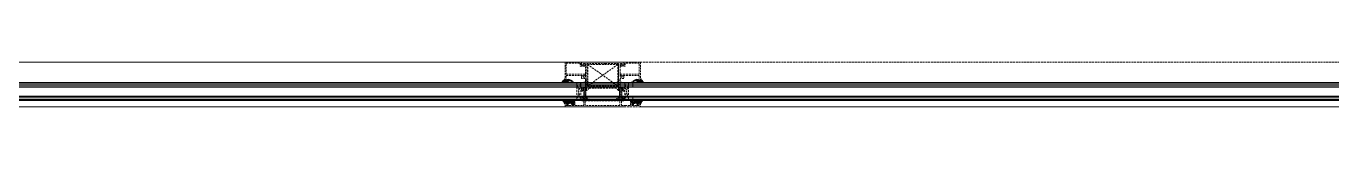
# Model space of a CAD drawing. Extents: x -1457 to 23780, y -2071 to 4205.
# Drawn here: x 19933.1 to 20106.6, y 2365 to 2371 of the extents above; entities that cross this region are included whole.
import ezdxf

# ---------------------------------------------------------------- set-up
doc = ezdxf.new("R2010")
doc.units = 0
doc.header["$MEASUREMENT"] = 0
doc.linetypes.add('HIDDEN', pattern=[0.375, 0.25, -0.125])
doc.layers.get('0').update_dxf_attribs({"color": 9, "lineweight": 9})
for name, color, linetype, lineweight in [('09', 9, 'Continuous', 9), ('15', 9, 'Continuous', 9), ('M-TEFRIS2-015', 129, 'Continuous', 9)]:
    doc.layers.add(name, color=color, linetype=linetype, lineweight=lineweight)
pattern_1 = [(45, (-694.53172, -6), (-0.06629126074, 0.06629126074), [])]
pattern_2 = [(45, (-1079.934303, -15.094166), (-0.01767766953, 0.05303300859), [0, -0.05])]

# ---------------------------------------------------------------- blocks, each defined once
blk = doc.blocks.new('*U63')
at = {"layer": '09'}
h = blk.add_hatch(dxfattribs=at)
h.set_pattern_fill('_USER', color=256, scale=0.2, style=0, pattern_type=0)
h.set_pattern_definition([(0, (192.41667, -0.4), (0, -0.2), [])])
h.paths.add_polyline_path([(0, -0.6), (192.42, -0.6), (192.42, 0), (0, 0)])
h = blk.add_hatch(dxfattribs=at)
h.set_pattern_fill('_USER', color=256, scale=0.2, style=0, pattern_type=0)
h.set_pattern_definition([(0, (192.41667, -2.1), (0, -0.2), [])])
h.paths.add_polyline_path([(0, -2.4), (192.42, -2.4), (192.42, -1.8), (0, -1.8)])
at = {"layer": '15'}
for points in [[(0, -0.6), (192.42, -0.6), (192.42, 0), (0, 0)], [(0, -2.4), (192.42, -2.4), (192.42, -1.8), (0, -1.8)]]:
    blk.add_lwpolyline(points, close=True, dxfattribs=at)
blk = doc.blocks.new('*U93')
at = {"layer": '09'}
h = blk.add_hatch(dxfattribs=at)
h.set_pattern_fill('_USER', color=256, scale=0.2, style=0, pattern_type=0)
h.set_pattern_definition([(0, (199.80667, -0.4), (0, -0.2), [])])
h.paths.add_polyline_path([(0, -0.6), (199.81, -0.6), (199.81, 0), (0, 0)])
h = blk.add_hatch(dxfattribs=at)
h.set_pattern_fill('_USER', color=256, scale=0.2, style=0, pattern_type=0)
h.set_pattern_definition([(0, (199.80667, -2.1), (0, -0.2), [])])
h.paths.add_polyline_path([(0, -2.4), (199.81, -2.4), (199.81, -1.8), (0, -1.8)])
at = {"layer": '15'}
for points in [[(0, -0.6), (199.81, -0.6), (199.81, 0), (0, 0)], [(0, -2.4), (199.81, -2.4), (199.81, -1.8), (0, -1.8)]]:
    blk.add_lwpolyline(points, close=True, dxfattribs=at)
blk = doc.blocks.new('*X174')
for p, q in [((1, 6.3), (1.3, 6.6)), ((3.8, 3.3), (1.2, 5.9)), ((1.6, 5.1), (2.3, 5.9)), ((2.2, 4), (3.3, 5)), ((2.9, 2.9), (4.9, 4.9)), ((3.7, 1.9), (3.8, 2)), ((5.3, 3.5), (3.9, 4.9)), ((4.8, 5.8), (4.1, 6.6)), ((4.2, 5.9), (4.8, 6.6)), ((5.3, 3.5), (6.7, 4.9)), ((5.7, 5.7), (6.5, 6.5)), ((8.4, 2.2), (5.7, 4.9)), ((6.8, 5.6), (5.9, 6.5)), ((7.8, 1), (6.5, 2.3)), ((6.7, 1.4), (10.4, 5.1)), ((6.8, 3.3), (8.4, 4.9)), ((7.2, 0.1), (7.8, 0.7)), ((7.3, 5.5), (8.2, 6.4)), ((9.5, 2.9), (7.5, 4.9)), ((8.8, 5.3), (7.7, 6.4)), ((8.8, 5.3), (9.6, 6)), ((11.4, 2.8), (9.1, 5.1)), ((10.1, 3), (12, 4.9)), ((14.1, 1.8), (11, 4.9)), ((11.8, 5.9), (11.1, 6.6)), ((11.3, 6), (11.9, 6.6)), ((11.5, 2.7), (13.7, 4.9)), ((12.4, 1.8), (13.8, 3.2)), ((13.6, 0.6), (12.6, 1.6)), ((12.8, 5.8), (13.6, 6.5)), ((14.2, 3.5), (12.8, 4.9)), ((12.8, 0.5), (14, 1.6)), ((13.8, 5.7), (12.9, 6.6)), ((14.1, 3.5), (16.5, 5.9)), ((14.4, 5.6), (15.3, 6.5)), ((15.8, 3.6), (14.5, 4.9)), ((16.7, 4.5), (14.7, 6.5)), ((16.1, 3.7), (16.6, 4.2))]:
    blk.add_line(p, q)
blk = doc.blocks.new('*X173')
for p, q in [((0.6, 14.7), (1.1, 15.2)), ((4.5, 11.4), (0.8, 15.2)), ((1.3, 0.4), (0.9, 0.9)), ((1, 13.3), (2.1, 14.5)), ((3.3, 10.8), (1, 13.1)), ((1, 1), (3.1, 3.1)), ((1.1, 8.1), (1.6, 8.6)), ((1.3, 11.9), (3.2, 13.8)), ((2, 1.5), (1.5, 2.1)), ((1.6, 10.4), (4.2, 13)), ((4.5, 7.9), (1.6, 10.8)), ((1.9, 8.9), (3.3, 10.4)), ((1.9, 7.2), (3.6, 8.9)), ((4.5, 6.1), (1.9, 8.7)), ((2.7, 2.6), (2, 3.3)), ((4, 4.8), (2.5, 6.4)), ((2.5, 4.3), (4.6, 6.3)), ((2.6, 6.1), (4.4, 8)), ((3.4, 3.6), (2.6, 4.5)), ((4.3, 11.4), (5.2, 12.2))]:
    blk.add_line(p, q)

msp = doc.modelspace()

# ---------------------------------------------------------------- hatches: boundary and pattern name
at = {"layer": 'M-TEFRIS2-015', "linetype": 'HIDDEN', "lineweight": 0}
h = msp.add_hatch(dxfattribs=at)
h.set_pattern_fill('ANSI31', color=256, scale=0.75, style=0)
h.set_pattern_definition(pattern_1)
h.paths.add_polyline_path([(20004.77, 2365), (20004.77, 2365.39), (20004.78, 2365.39), (20004.79, 2365.4), (20004.79, 2365.55), (20005.01, 2365.55, -0.414214), (20005.07, 2365.49), (20005.07, 2365.43), (20004.92, 2365.43), (20004.92, 2365.18), (20005.92, 2365.18), (20005.92, 2365.43), (20005.77, 2365.43), (20005.77, 2365.49, -0.414214), (20005.83, 2365.55), (20006.07, 2365.55), (20006.07, 2365.2), (20007.27, 2365.2), (20007.27, 2365.8), (20006.97, 2365.8), (20006.97, 2366.15), (20007, 2366.2), (20006.88, 2366.31, -0.198912), (20006.88, 2366.33), (20006.88, 2366.38, -0.414214), (20006.9, 2366.4), (20007.03, 2366.4, -0.198912), (20007.04, 2366.39), (20007.12, 2366.32), (20007.16, 2366.32, -0.198912), (20007.17, 2366.31), (20007.22, 2366.27), (20007.22, 2366.25), (20007.12, 2366.15), (20007.12, 2366.05), (20007.11, 2366.05, 1), (20007.11, 2366), (20007.7, 2366), (20007.56, 2366.25), (20007.56, 2366.27), (20007.58, 2366.31, -0.267949), (20007.6, 2366.32), (20007.65, 2366.32), (20007.66, 2366.31), (20007.98, 2366), (20009.74, 2366), (20011.58, 2366), (20011.89, 2366.31), (20011.91, 2366.32), (20011.96, 2366.32, -0.267949), (20011.97, 2366.31), (20011.99, 2366.28), (20011.99, 2366.24), (20011.85, 2366), (20012.44, 2366, 1), (20012.44, 2366.05), (20012.44, 2366.05), (20012.44, 2366.15), (20012.34, 2366.25), (20012.34, 2366.27), (20012.38, 2366.31, -0.198912), (20012.4, 2366.32), (20012.44, 2366.32), (20012.51, 2366.39, -0.198912), (20012.53, 2366.4), (20012.66, 2366.4, -0.414214), (20012.68, 2366.38), (20012.68, 2366.33, -0.198912), (20012.67, 2366.31), (20012.56, 2366.2), (20012.59, 2366.15), (20012.59, 2365.8), (20012.27, 2365.8), (20012.27, 2365.2), (20012.56, 2365.2), (20012.56, 2365), (20010.14, 2365), (20009.74, 2365)], flags=17)
h.paths.add_polyline_path([(20004.77, 2365), (20004.77, 2365.55), (20005.01, 2365.55, -0.414214), (20005.07, 2365.49), (20005.07, 2365.43), (20004.92, 2365.43), (20004.92, 2365.18), (20005.92, 2365.18), (20005.92, 2365.43), (20005.77, 2365.43), (20005.77, 2365.49, -0.414214), (20005.83, 2365.55), (20006.07, 2365.55), (20006.07, 2365.2), (20007.27, 2365.2), (20007.27, 2365.8), (20006.97, 2365.8), (20006.97, 2366.15), (20007, 2366.2), (20006.88, 2366.31, -0.198912), (20006.88, 2366.33), (20006.88, 2366.38, -0.414214), (20006.9, 2366.4), (20007.03, 2366.4, -0.198912), (20007.04, 2366.39), (20007.12, 2366.32), (20007.16, 2366.32, -0.198912), (20007.17, 2366.31), (20007.22, 2366.27), (20007.22, 2366.25), (20007.12, 2366.15), (20007.12, 2366.05), (20007.11, 2366.05, 1), (20007.11, 2366), (20007.7, 2366), (20007.56, 2366.25), (20007.56, 2366.27), (20007.58, 2366.31, -0.267949), (20007.6, 2366.32), (20007.65, 2366.32), (20007.66, 2366.31), (20007.98, 2366), (20009.74, 2366), (20011.58, 2366), (20011.89, 2366.31), (20011.91, 2366.32), (20011.96, 2366.32, -0.267949), (20011.97, 2366.31), (20012, 2366.27), (20012, 2366.25), (20011.85, 2366), (20012.44, 2366, 1), (20012.44, 2366.05), (20012.44, 2366.05), (20012.44, 2366.15), (20012.34, 2366.25), (20012.34, 2366.27), (20012.38, 2366.31, -0.198912), (20012.4, 2366.32), (20012.44, 2366.32), (20012.51, 2366.39, -0.198912), (20012.53, 2366.4), (20012.66, 2366.4, -0.414214), (20012.68, 2366.38), (20012.68, 2366.33, -0.198912), (20012.67, 2366.31), (20012.56, 2366.2), (20012.59, 2366.15), (20012.59, 2365.8), (20012.27, 2365.8), (20012.27, 2365.2), (20012.56, 2365.2), (20012.56, 2365), (20010.14, 2365), (20009.74, 2365)], flags=17)
h = msp.add_hatch(dxfattribs=at)
h.set_pattern_fill('ANSI31', color=256, scale=0.75, style=0)
h.set_pattern_definition(pattern_1)
h.paths.add_polyline_path([(20014.74, 2365), (20014.74, 2365.39), (20014.73, 2365.39), (20014.72, 2365.4), (20014.72, 2365.55), (20014.5, 2365.55, 0.414214), (20014.44, 2365.49), (20014.44, 2365.43), (20014.59, 2365.43), (20014.59, 2365.18), (20013.59, 2365.18), (20013.59, 2365.43), (20013.74, 2365.43), (20013.74, 2365.49, 0.414214), (20013.68, 2365.55), (20013.44, 2365.55), (20013.44, 2365.2), (20012.25, 2365.2), (20012.25, 2365.8), (20012.54, 2365.8), (20012.54, 2366.15), (20012.51, 2366.2), (20012.63, 2366.31, 0.198912), (20012.63, 2366.33), (20012.63, 2366.38, 0.414214), (20012.61, 2366.4), (20012.48, 2366.4, 0.198912), (20012.47, 2366.39), (20012.39, 2366.32), (20012.35, 2366.32, 0.198912), (20012.34, 2366.31), (20012.29, 2366.27), (20012.29, 2366.25), (20012.39, 2366.15), (20012.39, 2366.05), (20012.4, 2366.05, -1), (20012.4, 2366), (20011.81, 2366), (20011.95, 2366.25), (20011.95, 2366.27), (20011.93, 2366.31, 0.267949), (20011.91, 2366.32), (20011.86, 2366.32), (20011.85, 2366.31), (20011.53, 2366), (20009.77, 2366), (20007.93, 2366), (20007.62, 2366.31), (20007.61, 2366.32), (20007.56, 2366.32, 0.267949), (20007.54, 2366.31), (20007.52, 2366.28), (20007.52, 2366.24), (20007.66, 2366), (20007.07, 2366, -1), (20007.07, 2366.05), (20007.07, 2366.05), (20007.07, 2366.15), (20007.17, 2366.25), (20007.17, 2366.27), (20007.13, 2366.31, 0.198912), (20007.12, 2366.32), (20007.07, 2366.32), (20007, 2366.39, 0.198912), (20006.99, 2366.4), (20006.85, 2366.4, 0.414214), (20006.83, 2366.38), (20006.83, 2366.33, 0.198912), (20006.84, 2366.31), (20006.95, 2366.2), (20006.92, 2366.15), (20006.92, 2365.8), (20007.24, 2365.8), (20007.24, 2365.2), (20006.96, 2365.2), (20006.96, 2365), (20009.37, 2365), (20009.77, 2365)], flags=17)
h.paths.add_polyline_path([(20014.74, 2365), (20014.74, 2365.55), (20014.5, 2365.55, 0.414214), (20014.44, 2365.49), (20014.44, 2365.43), (20014.59, 2365.43), (20014.59, 2365.18), (20013.59, 2365.18), (20013.59, 2365.43), (20013.74, 2365.43), (20013.74, 2365.49, 0.414214), (20013.68, 2365.55), (20013.44, 2365.55), (20013.44, 2365.2), (20012.25, 2365.2), (20012.25, 2365.8), (20012.54, 2365.8), (20012.54, 2366.15), (20012.51, 2366.2), (20012.63, 2366.31, 0.198912), (20012.63, 2366.33), (20012.63, 2366.38, 0.414214), (20012.61, 2366.4), (20012.48, 2366.4, 0.198912), (20012.47, 2366.39), (20012.39, 2366.32), (20012.35, 2366.32, 0.198912), (20012.34, 2366.31), (20012.29, 2366.27), (20012.29, 2366.25), (20012.39, 2366.15), (20012.39, 2366.05), (20012.4, 2366.05, -1), (20012.4, 2366), (20011.81, 2366), (20011.95, 2366.25), (20011.95, 2366.27), (20011.93, 2366.31, 0.267949), (20011.91, 2366.32), (20011.86, 2366.32), (20011.85, 2366.31), (20011.53, 2366), (20009.77, 2366), (20007.93, 2366), (20007.62, 2366.31), (20007.61, 2366.32), (20007.56, 2366.32, 0.267949), (20007.54, 2366.31), (20007.51, 2366.27), (20007.51, 2366.25), (20007.66, 2366), (20007.07, 2366, -1), (20007.07, 2366.05), (20007.07, 2366.05), (20007.07, 2366.15), (20007.17, 2366.25), (20007.17, 2366.27), (20007.13, 2366.31, 0.198912), (20007.12, 2366.32), (20007.07, 2366.32), (20007, 2366.39, 0.198912), (20006.99, 2366.4), (20006.85, 2366.4, 0.414214), (20006.83, 2366.38), (20006.83, 2366.33, 0.198912), (20006.84, 2366.31), (20006.95, 2366.2), (20006.92, 2366.15), (20006.92, 2365.8), (20007.24, 2365.8), (20007.24, 2365.2), (20006.96, 2365.2), (20006.96, 2365), (20009.37, 2365), (20009.77, 2365)], flags=17)
h = msp.add_hatch(dxfattribs=at)
h.set_pattern_fill('ANSI31', color=256, scale=0.75, style=0)
h.set_pattern_definition(pattern_1)
h.paths.add_polyline_path([(20014.74, 2365), (20014.74, 2365.39), (20014.73, 2365.39), (20014.72, 2365.4), (20014.72, 2365.55), (20014.5, 2365.55, 0.414214), (20014.44, 2365.49), (20014.44, 2365.43), (20014.59, 2365.43), (20014.59, 2365.18), (20013.59, 2365.18), (20013.59, 2365.43), (20013.74, 2365.43), (20013.74, 2365.49, 0.414214), (20013.68, 2365.55), (20013.44, 2365.55), (20013.44, 2365.2), (20012.25, 2365.2), (20012.25, 2365.8), (20012.54, 2365.8), (20012.54, 2366.15), (20012.51, 2366.2), (20012.63, 2366.31, 0.198912), (20012.63, 2366.33), (20012.63, 2366.38, 0.414214), (20012.61, 2366.4), (20012.48, 2366.4, 0.198912), (20012.47, 2366.39), (20012.39, 2366.32), (20012.35, 2366.32, 0.198912), (20012.34, 2366.31), (20012.29, 2366.27), (20012.29, 2366.25), (20012.39, 2366.15), (20012.39, 2366.05), (20012.4, 2366.05, -1), (20012.4, 2366), (20011.81, 2366), (20011.95, 2366.25), (20011.95, 2366.27), (20011.93, 2366.31, 0.267949), (20011.91, 2366.32), (20011.86, 2366.32), (20011.85, 2366.31), (20011.53, 2366), (20009.77, 2366), (20007.93, 2366), (20007.62, 2366.31), (20007.61, 2366.32), (20007.56, 2366.32, 0.267949), (20007.54, 2366.31), (20007.52, 2366.28), (20007.52, 2366.24), (20007.66, 2366), (20007.07, 2366, -1), (20007.07, 2366.05), (20007.07, 2366.05), (20007.07, 2366.15), (20007.17, 2366.25), (20007.17, 2366.27), (20007.13, 2366.31, 0.198912), (20007.12, 2366.32), (20007.07, 2366.32), (20007, 2366.39, 0.198912), (20006.99, 2366.4), (20006.85, 2366.4, 0.414214), (20006.83, 2366.38), (20006.83, 2366.33, 0.198912), (20006.84, 2366.31), (20006.95, 2366.2), (20006.92, 2366.15), (20006.92, 2365.8), (20007.24, 2365.8), (20007.24, 2365.2), (20006.96, 2365.2), (20006.96, 2365), (20009.37, 2365), (20009.77, 2365)], flags=17)
h.paths.add_polyline_path([(20014.74, 2365), (20014.74, 2365.55), (20014.5, 2365.55, 0.414214), (20014.44, 2365.49), (20014.44, 2365.43), (20014.59, 2365.43), (20014.59, 2365.18), (20013.59, 2365.18), (20013.59, 2365.43), (20013.74, 2365.43), (20013.74, 2365.49, 0.414214), (20013.68, 2365.55), (20013.44, 2365.55), (20013.44, 2365.2), (20012.25, 2365.2), (20012.25, 2365.8), (20012.54, 2365.8), (20012.54, 2366.15), (20012.51, 2366.2), (20012.63, 2366.31, 0.198912), (20012.63, 2366.33), (20012.63, 2366.38, 0.414214), (20012.61, 2366.4), (20012.48, 2366.4, 0.198912), (20012.47, 2366.39), (20012.39, 2366.32), (20012.35, 2366.32, 0.198912), (20012.34, 2366.31), (20012.29, 2366.27), (20012.29, 2366.25), (20012.39, 2366.15), (20012.39, 2366.05), (20012.4, 2366.05, -1), (20012.4, 2366), (20011.81, 2366), (20011.95, 2366.25), (20011.95, 2366.27), (20011.93, 2366.31, 0.267949), (20011.91, 2366.32), (20011.86, 2366.32), (20011.85, 2366.31), (20011.53, 2366), (20009.77, 2366), (20007.93, 2366), (20007.62, 2366.31), (20007.61, 2366.32), (20007.56, 2366.32, 0.267949), (20007.54, 2366.31), (20007.51, 2366.27), (20007.51, 2366.25), (20007.66, 2366), (20007.07, 2366, -1), (20007.07, 2366.05), (20007.07, 2366.05), (20007.07, 2366.15), (20007.17, 2366.25), (20007.17, 2366.27), (20007.13, 2366.31, 0.198912), (20007.12, 2366.32), (20007.07, 2366.32), (20007, 2366.39, 0.198912), (20006.99, 2366.4), (20006.85, 2366.4, 0.414214), (20006.83, 2366.38), (20006.83, 2366.33, 0.198912), (20006.84, 2366.31), (20006.95, 2366.2), (20006.92, 2366.15), (20006.92, 2365.8), (20007.24, 2365.8), (20007.24, 2365.2), (20006.96, 2365.2), (20006.96, 2365), (20009.37, 2365), (20009.77, 2365)], flags=17)
h = msp.add_hatch(dxfattribs=at)
h.set_pattern_fill('DOTS', color=256, scale=0.8, angle=45, style=0)
h.set_pattern_definition(pattern_2)
h.paths.add_polyline_path([(20007.53, 2366.75), (20007.53, 2366.17), (20007.63, 2366), (20007.13, 2366), (20007.23, 2366.17), (20007.23, 2366.75), (20007.23, 2367.33), (20007.13, 2367.5), (20007.63, 2367.5), (20007.53, 2367.33)])
h = msp.add_hatch(dxfattribs=at)
h.set_pattern_fill('DOTS', color=256, scale=0.8, angle=45, style=0)
h.set_pattern_definition(pattern_2)
h.paths.add_polyline_path([(20012.29, 2366.17), (20012.39, 2366), (20011.89, 2366), (20011.99, 2366.17), (20011.99, 2366.75), (20011.99, 2367.33), (20011.89, 2367.5), (20012.39, 2367.5), (20012.29, 2367.33), (20012.29, 2366.75)])
h = msp.add_hatch(dxfattribs=at)
h.set_pattern_fill('DOTS', color=256, scale=0.8, angle=45, style=0)
h.set_pattern_definition(pattern_2)
h.paths.add_polyline_path([(20011.99, 2366.75), (20011.99, 2366.17), (20011.89, 2366), (20012.39, 2366), (20012.29, 2366.17), (20012.29, 2366.75), (20012.29, 2367.33), (20012.38, 2367.5), (20011.89, 2367.5), (20011.99, 2367.33)])

# ---------------------------------------------------------------- linework, layer by layer
for p, q in [((19799.5, 2371), (21815.5, 2371)), ((20007.66, 2370.8), (20007.66, 2368.01)), ((20011.76, 2370.68), (20007.76, 2370.68)), ((20007.76, 2370.68), (20011.76, 2367.8)), ((20011.76, 2370.68), (20007.76, 2367.8)), ((20007.76, 2367.8), (20007.76, 2370.68)), ((20011.76, 2367.8), (20011.76, 2370.68)), ((20011.76, 2367.8), (20011.76, 2370.68)), ((20011.86, 2370.8), (20011.86, 2368.01)), ((20006.83, 2365.86), (20006.33, 2368.26)), ((20006.83, 2368.26), (20006.33, 2365.86)), ((20006.33, 2365.86), (20006.33, 2368.26)), ((20006.33, 2368.26), (20006.83, 2368.26)), ((20006.83, 2365.86), (20006.83, 2368.26)), ((20007.26, 2368.31), (20007.95, 2368.31)), ((20007.45, 2368.76), (20007.45, 2367.86)), ((20007.46, 2368.56), (20007.66, 2368.56)), ((20007.46, 2368.06), (20007.66, 2368.06)), ((20012.25, 2368.31), (20011.56, 2368.31)), ((20012.06, 2368.56), (20011.86, 2368.56)), ((20012.06, 2368.06), (20011.86, 2368.06)), ((20012.06, 2368.76), (20012.06, 2367.86)), ((20012.69, 2365.86), (20013.19, 2368.26)), ((20012.69, 2368.26), (20013.19, 2365.86)), ((20012.69, 2365.86), (20012.69, 2368.26)), ((20013.19, 2368.26), (20012.69, 2368.26)), ((20013.19, 2365.86), (20013.19, 2368.26)), ((20007.13, 2367.5), (20007.23, 2367.33)), ((20007.13, 2367.5), (20007.63, 2367.5)), ((20007.23, 2367.33), (20007.23, 2366.75)), ((20007.23, 2366.17), (20007.23, 2366.75)), ((20007.63, 2367.5), (20007.53, 2367.33)), ((20007.53, 2366.75), (20007.53, 2367.33)), ((20007.53, 2366.75), (20007.53, 2366.17)), ((20007.76, 2367.8), (20011.76, 2367.8)), ((20011.89, 2367.5), (20012.39, 2367.5)), ((20011.89, 2367.5), (20011.99, 2367.33)), ((20011.89, 2367.5), (20011.99, 2367.33)), ((20012.39, 2367.5), (20011.89, 2367.5)), ((20011.99, 2367.33), (20011.99, 2366.75)), ((20011.99, 2366.75), (20011.99, 2367.33)), ((20011.99, 2366.17), (20011.99, 2366.75)), ((20011.99, 2366.75), (20011.99, 2366.17)), ((20012.39, 2367.5), (20012.29, 2367.33)), ((20012.39, 2367.5), (20012.29, 2367.33)), ((20012.29, 2366.75), (20012.29, 2367.33)), ((20012.29, 2367.33), (20012.29, 2366.75)), ((20012.29, 2366.75), (20012.29, 2366.17)), ((20012.29, 2366.17), (20012.29, 2366.75)), ((19807.5, 2365), (20417.5, 2365)), ((20004.74, 2365.41), (20004.48, 2365.84)), ((20004.73, 2365.69), (20004.56, 2365.84)), ((20005.29, 2365.69), (20004.73, 2365.69)), ((20004.76, 2365.39), (20004.74, 2365.41)), ((20004.78, 2365.39), (20004.76, 2365.39)), ((20004.79, 2365.4), (20004.78, 2365.39)), ((20004.79, 2365.8), (20004.82, 2365.79)), ((20005.09, 2365.55), (20004.79, 2365.55)), ((20004.79, 2365.55), (20004.79, 2365.4)), ((20004.82, 2365.79), (20004.86, 2365.78)), ((20004.86, 2365.78), (20005.26, 2365.74)), ((20005.09, 2365.43), (20005.04, 2365.43)), ((20005.04, 2365.43), (20005.11, 2365.2)), ((20005.09, 2365.43), (20005.09, 2365.55)), ((20005.11, 2365.2), (20005.13, 2365.19)), ((20005.13, 2365.19), (20005.15, 2365.2)), ((20005.15, 2365.2), (20005.17, 2365.21)), ((20005.26, 2365.74), (20005.29, 2365.72)), ((20005.29, 2365.72), (20005.3, 2365.7)), ((20005.3, 2365.7), (20005.29, 2365.69)), ((20005.37, 2365.79), (20005.34, 2365.81)), ((20005.39, 2365.78), (20005.37, 2365.79)), ((20005.4, 2365.75), (20005.39, 2365.78)), ((20005.41, 2365.73), (20005.4, 2365.75)), ((20005.43, 2365.71), (20005.41, 2365.73)), ((20005.44, 2365.7), (20005.43, 2365.71)), ((20005.46, 2365.69), (20005.44, 2365.7)), ((20005.92, 2365.69), (20005.46, 2365.69)), ((20005.51, 2365.8), (20005.55, 2365.79)), ((20005.55, 2365.79), (20005.93, 2365.75)), ((20005.69, 2365.19), (20005.67, 2365.21)), ((20005.7, 2365.19), (20005.69, 2365.19)), ((20005.72, 2365.2), (20005.7, 2365.19)), ((20005.82, 2365.43), (20005.72, 2365.2)), ((20005.77, 2365.43), (20005.77, 2365.55)), ((20005.77, 2365.55), (20005.92, 2365.55)), ((20005.77, 2365.43), (20005.82, 2365.43)), ((20005.94, 2365.69), (20005.92, 2365.69)), ((20005.93, 2365.75), (20005.95, 2365.73)), ((20005.95, 2365.71), (20005.94, 2365.69)), ((20005.95, 2365.73), (20005.95, 2365.71)), ((20006.33, 2365.86), (20006.83, 2365.86)), ((20007.13, 2366), (20007.23, 2366.17)), ((20007.13, 2366), (20007.63, 2366)), ((20007.63, 2366), (20007.53, 2366.17)), ((20011.89, 2366), (20011.99, 2366.17)), ((20011.89, 2366), (20011.99, 2366.17)), ((20011.89, 2366), (20012.39, 2366)), ((20012.39, 2366), (20011.89, 2366)), ((20012.39, 2366), (20012.29, 2366.17)), ((20012.39, 2366), (20012.29, 2366.17)), ((20013.19, 2365.86), (20012.69, 2365.86)), ((20013.58, 2365.75), (20013.56, 2365.73)), ((20013.56, 2365.73), (20013.56, 2365.71)), ((20013.56, 2365.71), (20013.57, 2365.69)), ((20013.57, 2365.69), (20013.59, 2365.69)), ((20013.96, 2365.79), (20013.58, 2365.75)), ((20013.59, 2365.69), (20014.05, 2365.69)), ((20013.74, 2365.55), (20013.59, 2365.55)), ((20013.74, 2365.43), (20013.69, 2365.43)), ((20013.69, 2365.43), (20013.79, 2365.2)), ((20013.74, 2365.43), (20013.74, 2365.55)), ((20013.79, 2365.2), (20013.81, 2365.19)), ((20013.81, 2365.19), (20013.82, 2365.19)), ((20013.82, 2365.19), (20013.84, 2365.21)), ((20014, 2365.8), (20013.96, 2365.79)), ((20014.05, 2365.69), (20014.07, 2365.7)), ((20014.07, 2365.7), (20014.08, 2365.71)), ((20014.08, 2365.71), (20014.1, 2365.73)), ((20014.1, 2365.73), (20014.11, 2365.75)), ((20014.11, 2365.75), (20014.12, 2365.78)), ((20014.12, 2365.78), (20014.14, 2365.79)), ((20014.14, 2365.79), (20014.17, 2365.81)), ((20014.22, 2365.72), (20014.21, 2365.7)), ((20014.21, 2365.7), (20014.22, 2365.69)), ((20014.25, 2365.74), (20014.22, 2365.72)), ((20014.22, 2365.69), (20014.78, 2365.69)), ((20014.65, 2365.78), (20014.25, 2365.74)), ((20014.36, 2365.2), (20014.34, 2365.21)), ((20014.38, 2365.19), (20014.36, 2365.2)), ((20014.4, 2365.2), (20014.38, 2365.19)), ((20014.47, 2365.43), (20014.4, 2365.2)), ((20014.42, 2365.43), (20014.42, 2365.55)), ((20014.42, 2365.55), (20014.72, 2365.55)), ((20014.42, 2365.43), (20014.47, 2365.43)), ((20014.69, 2365.79), (20014.65, 2365.78)), ((20014.72, 2365.8), (20014.69, 2365.79)), ((20014.72, 2365.55), (20014.72, 2365.4)), ((20014.72, 2365.4), (20014.73, 2365.39)), ((20014.73, 2365.39), (20014.75, 2365.39)), ((20014.75, 2365.39), (20014.77, 2365.41)), ((20014.77, 2365.41), (20015.03, 2365.84)), ((20014.78, 2365.69), (20014.95, 2365.84))]:
    msp.add_line(p, q, dxfattribs=at)
for points in [[(19822.89, 2371), (20004.71, 2371)], [(20011.86, 2368.55), (20011.86, 2370.8), (20010.11, 2370.8), (20007.66, 2370.8)], [(20212.27, 2371), (20014.74, 2371)], [(20007.66, 2368.01), (20007.66, 2367.7), (20011.86, 2367.7), (20011.86, 2368.06)], [(20012.06, 2368.6), (20011.86, 2368.55)], [(20011.86, 2368.06), (20012.06, 2368.01)], [(20004.71, 2365), (19822.9, 2365)], [(20014.74, 2365), (20212.26, 2365)]]:
    msp.add_lwpolyline(points, dxfattribs=at)
for points in [[(20007.46, 2369.32, 0.414214), (20007.41, 2369.37), (20004.91, 2369.37), (20004.91, 2370.86), (20006.76, 2370.86), (20006.76, 2370.44), (20007.38, 2370.44, 0.414214), (20007.43, 2370.49), (20007.43, 2370.54), (20007.23, 2370.68), (20007.18, 2370.59), (20006.91, 2370.59), (20006.91, 2370.85), (20006.96, 2370.85), (20006.96, 2371), (20004.76, 2371), (20004.76, 2368.55), (20004.91, 2368.55), (20004.91, 2369.21), (20007.18, 2369.21), (20007.18, 2369.11), (20007.46, 2369.28)], [(20012.06, 2369.32, -0.414214), (20012.11, 2369.37), (20014.61, 2369.37), (20014.61, 2370.86), (20012.76, 2370.86), (20012.76, 2370.44), (20012.14, 2370.44, -0.414214), (20012.09, 2370.49), (20012.09, 2370.54), (20012.29, 2370.68), (20012.34, 2370.59), (20012.61, 2370.59), (20012.61, 2370.85), (20012.56, 2370.85), (20012.56, 2371), (20014.76, 2371), (20014.76, 2368.55), (20014.61, 2368.55), (20014.61, 2369.21), (20012.34, 2369.21), (20012.34, 2369.11), (20012.06, 2369.28)], [(20014.52, 2365.55), (20014.76, 2365.55), (20014.76, 2365), (20012.76, 2365), (20010.12, 2365), (20009.72, 2365), (20004.75, 2365), (20004.75, 2365.55), (20004.99, 2365.55, -0.414214), (20005.05, 2365.49), (20005.05, 2365.43), (20004.9, 2365.43), (20004.9, 2365.18), (20005.9, 2365.18), (20005.9, 2365.43), (20005.75, 2365.43), (20005.75, 2365.49, -0.414214), (20005.81, 2365.55), (20006.05, 2365.55), (20006.05, 2365.2), (20007.24, 2365.2), (20007.24, 2365.8), (20006.95, 2365.8), (20006.95, 2366.15), (20006.98, 2366.2), (20006.86, 2366.31, -0.198912), (20006.86, 2366.33), (20006.86, 2366.38, -0.414214), (20006.88, 2366.4), (20007.01, 2366.4, -0.198912), (20007.02, 2366.39), (20007.1, 2366.32), (20007.14, 2366.32, -0.198912), (20007.15, 2366.31), (20007.2, 2366.27), (20007.2, 2366.25), (20007.1, 2366.15), (20007.1, 2366.05), (20007.09, 2366.05, 1), (20007.09, 2366), (20007.68, 2366), (20007.54, 2366.25), (20007.54, 2366.27), (20007.56, 2366.31, -0.267949), (20007.58, 2366.32), (20007.63, 2366.32), (20007.64, 2366.31), (20007.96, 2366), (20009.72, 2366), (20011.56, 2366), (20011.87, 2366.31), (20011.88, 2366.32), (20011.94, 2366.32, -0.267949), (20011.95, 2366.31), (20011.98, 2366.27), (20011.98, 2366.25), (20011.83, 2366), (20012.42, 2366, 1), (20012.42, 2366.05), (20012.42, 2366.05), (20012.42, 2366.15), (20012.32, 2366.25), (20012.32, 2366.27), (20012.36, 2366.31, -0.198912), (20012.37, 2366.32), (20012.42, 2366.32), (20012.49, 2366.39, -0.198912), (20012.5, 2366.4), (20012.64, 2366.4, -0.414214), (20012.66, 2366.38), (20012.66, 2366.33, -0.198912), (20012.65, 2366.31), (20012.54, 2366.2), (20012.57, 2366.15), (20012.57, 2365.8), (20012.25, 2365.8), (20012.25, 2365.2), (20012.76, 2365.2), (20013.46, 2365.2), (20013.46, 2365.55), (20013.7, 2365.55, -0.414214), (20013.76, 2365.49), (20013.76, 2365.43), (20013.61, 2365.43), (20013.61, 2365.18), (20014.61, 2365.18), (20014.61, 2365.43), (20014.46, 2365.43), (20014.46, 2365.49)]]:
    msp.add_lwpolyline(points, format="xyb", close=True, dxfattribs=at)
msp.add_lwpolyline([(20012.06, 2368.01), (20012.06, 2367.7), (20012.56, 2367.7), (20012.56, 2367.35), (20012.53, 2367.3), (20012.64, 2367.19, -0.198912), (20012.65, 2367.17), (20012.65, 2367.12, -0.414214), (20012.63, 2367.1), (20012.49, 2367.1, -0.198912), (20012.48, 2367.11), (20012.41, 2367.18), (20012.36, 2367.18, -0.198912), (20012.35, 2367.19), (20012.31, 2367.23), (20012.31, 2367.25), (20012.41, 2367.35), (20012.41, 2367.45), (20012.41, 2367.45, 1), (20012.41, 2367.5), (20011.83, 2367.5), (20011.98, 2367.25), (20011.98, 2367.23), (20011.95, 2367.19, -0.267949), (20011.94, 2367.18), (20011.88, 2367.18), (20011.87, 2367.19), (20011.56, 2367.5), (20007.96, 2367.5), (20007.64, 2367.19), (20007.63, 2367.18), (20007.58, 2367.18, -0.267949), (20007.56, 2367.19), (20007.54, 2367.23), (20007.54, 2367.25), (20007.68, 2367.5), (20007.1, 2367.5, 1), (20007.1, 2367.45), (20007.11, 2367.45), (20007.11, 2367.35), (20007.21, 2367.25), (20007.21, 2367.23), (20007.16, 2367.19, -0.198912), (20007.15, 2367.18), (20007.11, 2367.18), (20007.03, 2367.11, -0.198912), (20007.02, 2367.1), (20006.89, 2367.1, -0.414214), (20006.87, 2367.12), (20006.87, 2367.17, -0.198912), (20006.87, 2367.19), (20006.99, 2367.3), (20006.96, 2367.35), (20006.96, 2367.7), (20007.46, 2367.7), (20007.46, 2368.8), (20006.96, 2368.8), (20006.96, 2369.13), (20007.16, 2369.2), (20007.15, 2369.2), (20007.16, 2369.2), (20007.16, 2369), (20007.46, 2369), (20007.46, 2370.8), (20007.16, 2370.8), (20007.16, 2370.6), (20006.96, 2370.67), (20006.96, 2371), (20012.56, 2371), (20012.56, 2370.67), (20012.36, 2370.6), (20012.36, 2370.8), (20012.06, 2370.8), (20012.06, 2369), (20012.36, 2369), (20012.36, 2369.2), (20012.56, 2369.13), (20012.56, 2368.8), (20012.06, 2368.8), (20012.06, 2368.6)], format="xyb", dxfattribs=at)
for points in [[(20005.1, 2368.67), (20005.2, 2368.69), (20005.36, 2368.65), (20005.52, 2368.57), (20005.85, 2368.35), (20005.89, 2368.31), (20005.87, 2368.29), (20005.85, 2368.29), (20005.44, 2368.48), (20005.34, 2368.49), (20005.22, 2368.46), (20005.17, 2368.41), (20005.12, 2368.38), (20005.08, 2368.33), (20005.04, 2368.3), (20004.99, 2368.28), (20004.97, 2368.3), (20004.99, 2368.33), (20005.02, 2368.36), (20005.03, 2368.39), (20005.02, 2368.41), (20004.91, 2368.39), (20004.77, 2368.37), (20004.63, 2368.33), (20004.47, 2368.3), (20004.42, 2368.28), (20004.39, 2368.28), (20004.37, 2368.3), (20004.37, 2368.33), (20004.39, 2368.37), (20004.69, 2368.77), (20004.75, 2368.77), (20004.75, 2368.55), (20004.97, 2368.55), (20005.07, 2368.64), (20005.08, 2368.65)], [(20014.41, 2368.67), (20014.31, 2368.69), (20014.15, 2368.65), (20013.99, 2368.57), (20013.66, 2368.35), (20013.62, 2368.31), (20013.64, 2368.29), (20013.66, 2368.29), (20014.07, 2368.48), (20014.17, 2368.49), (20014.29, 2368.46), (20014.34, 2368.41), (20014.39, 2368.38), (20014.43, 2368.33), (20014.47, 2368.3), (20014.52, 2368.28), (20014.54, 2368.3), (20014.52, 2368.33), (20014.49, 2368.36), (20014.48, 2368.39), (20014.49, 2368.41), (20014.6, 2368.39), (20014.74, 2368.37), (20014.88, 2368.33), (20015.04, 2368.3), (20015.09, 2368.28), (20015.12, 2368.28), (20015.14, 2368.3), (20015.14, 2368.33), (20015.12, 2368.37), (20014.82, 2368.77), (20014.76, 2368.77), (20014.76, 2368.55), (20014.54, 2368.55), (20014.44, 2368.64), (20014.43, 2368.65)], [(20010.12, 2365.8), (20012.05, 2365.8), (20012.05, 2365.2), (20010.12, 2365.2), (20009.72, 2365.2), (20007.44, 2365.2), (20007.44, 2365.8), (20009.72, 2365.8)]]:
    msp.add_lwpolyline(points, close=True, dxfattribs=at)
for centre, radius, start, end in [((20005.42, 2365.25), 0.253, 351.4886, 188.5114), ((20005.92, 2365.7), 0.15, 270, 90), ((20013.59, 2365.7), 0.15, 90, 270), ((20014.09, 2365.25), 0.253, 351.4886, 188.5114)]:
    msp.add_arc(centre, radius, start, end, dxfattribs=at)

# ---------------------------------------------------------------- block references
at = {"layer": 'M-TEFRIS2-015', "linetype": 'HIDDEN', "lineweight": 0, "xscale": -1, "rotation": 180}
msp.add_blockref('*U63', (19821.32, 2365.86), dxfattribs=at)
at = {"layer": 'M-TEFRIS2-015', "linetype": 'HIDDEN', "lineweight": 0, "yscale": 0.1, "zscale": 0.1}
for p, xscale, rotation in [((20005.89, 2368.22), 0.1, 90), ((20013.62, 2368.22), -0.1, 270)]:
    msp.add_blockref('*X173', p, dxfattribs=dict(at, xscale=xscale, rotation=rotation))
at = {"layer": 'M-TEFRIS2-015', "linetype": 'HIDDEN', "lineweight": 0, "rotation": 180}
msp.add_blockref('*U93', (20212.99, 2365.86), dxfattribs=at)
at = {"layer": 'M-TEFRIS2-015', "linetype": 'HIDDEN', "lineweight": 0, "yscale": 0.1, "zscale": 0.1}
for p, xscale in [((20004.39, 2365.2), 0.1), ((20015.12, 2365.2), -0.1)]:
    msp.add_blockref('*X174', p, dxfattribs=dict(at, xscale=xscale))

doc.saveas('drawing.dxf')
